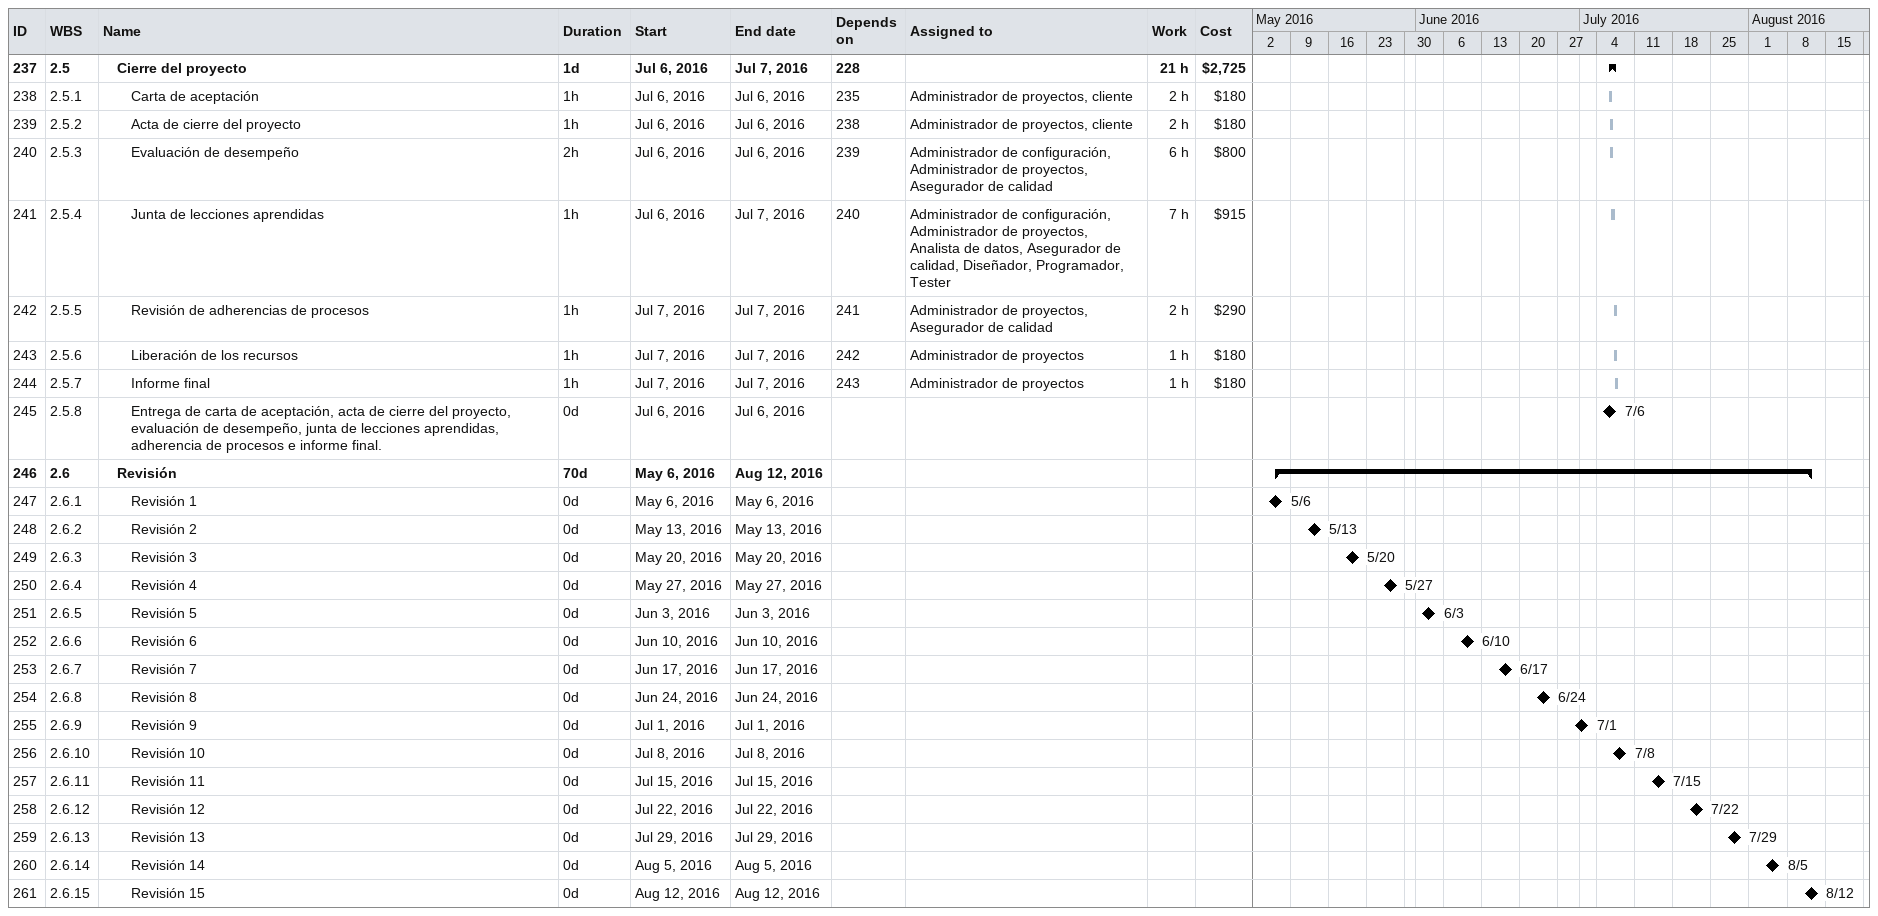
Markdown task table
| ID | WBS | Task | Duration | Start | Finish | Predecessors | Resources | Work (h) | Cost ($) |
|---|---|---|---|---|---|---|---|---|---|
| 237 | 2.5 | **Cierre del proyecto** | 1d | 2016-07-06 | 2016-07-07 | 228 |  | 21 | 2725 |
| 238 | 2.5.1 | Carta de aceptación | 1h | 2016-07-06 | 2016-07-06 | 235 | Administrador de proyectos, cliente | 2 | 180 |
| 239 | 2.5.2 | Acta de cierre del proyecto | 1h | 2016-07-06 | 2016-07-06 | 238 | Administrador de proyectos, cliente | 2 | 180 |
| 240 | 2.5.3 | Evaluación de desempeño | 2h | 2016-07-06 | 2016-07-06 | 239 | Administrador de configuración, Administrador de proyectos, Asegurador de calidad | 6 | 800 |
| 241 | 2.5.4 | Junta de lecciones aprendidas | 1h | 2016-07-06 | 2016-07-07 | 240 | Administrador de configuración, Administrador de proyectos, Analista de datos, Asegurador de calidad, Diseñador, Programador, Tester | 7 | 915 |
| 242 | 2.5.5 | Revisión de adherencias de procesos | 1h | 2016-07-07 | 2016-07-07 | 241 | Administrador de proyectos, Asegurador de calidad | 2 | 290 |
| 243 | 2.5.6 | Liberación de los recursos | 1h | 2016-07-07 | 2016-07-07 | 242 | Administrador de proyectos | 1 | 180 |
| 244 | 2.5.7 | Informe final | 1h | 2016-07-07 | 2016-07-07 | 243 | Administrador de proyectos | 1 | 180 |
| 245 | 2.5.8 | Entrega de carta de aceptación, acta de cierre del proyecto, evaluación de desempeño, junta de lecciones aprendidas, adherencia de procesos e informe final. | 0d | 2016-07-06 | 2016-07-06 |  |  |  |  |
| 246 | 2.6 | **Revisión** | 70d | 2016-05-06 | 2016-08-12 |  |  |  |  |
| 247 | 2.6.1 | Revisión 1 | 0d | 2016-05-06 | 2016-05-06 |  |  |  |  |
| 248 | 2.6.2 | Revisión 2 | 0d | 2016-05-13 | 2016-05-13 |  |  |  |  |
| 249 | 2.6.3 | Revisión 3 | 0d | 2016-05-20 | 2016-05-20 |  |  |  |  |
| 250 | 2.6.4 | Revisión 4 | 0d | 2016-05-27 | 2016-05-27 |  |  |  |  |
| 251 | 2.6.5 | Revisión 5 | 0d | 2016-06-03 | 2016-06-03 |  |  |  |  |
| 252 | 2.6.6 | Revisión 6 | 0d | 2016-06-10 | 2016-06-10 |  |  |  |  |
| 253 | 2.6.7 | Revisión 7 | 0d | 2016-06-17 | 2016-06-17 |  |  |  |  |
| 254 | 2.6.8 | Revisión 8 | 0d | 2016-06-24 | 2016-06-24 |  |  |  |  |
| 255 | 2.6.9 | Revisión 9 | 0d | 2016-07-01 | 2016-07-01 |  |  |  |  |
| 256 | 2.6.10 | Revisión 10 | 0d | 2016-07-08 | 2016-07-08 |  |  |  |  |
| 257 | 2.6.11 | Revisión 11 | 0d | 2016-07-15 | 2016-07-15 |  |  |  |  |
| 258 | 2.6.12 | Revisión 12 | 0d | 2016-07-22 | 2016-07-22 |  |  |  |  |
| 259 | 2.6.13 | Revisión 13 | 0d | 2016-07-29 | 2016-07-29 |  |  |  |  |
| 260 | 2.6.14 | Revisión 14 | 0d | 2016-08-05 | 2016-08-05 |  |  |  |  |
| 261 | 2.6.15 | Revisión 15 | 0d | 2016-08-12 | 2016-08-12 |  |  |  |  |
